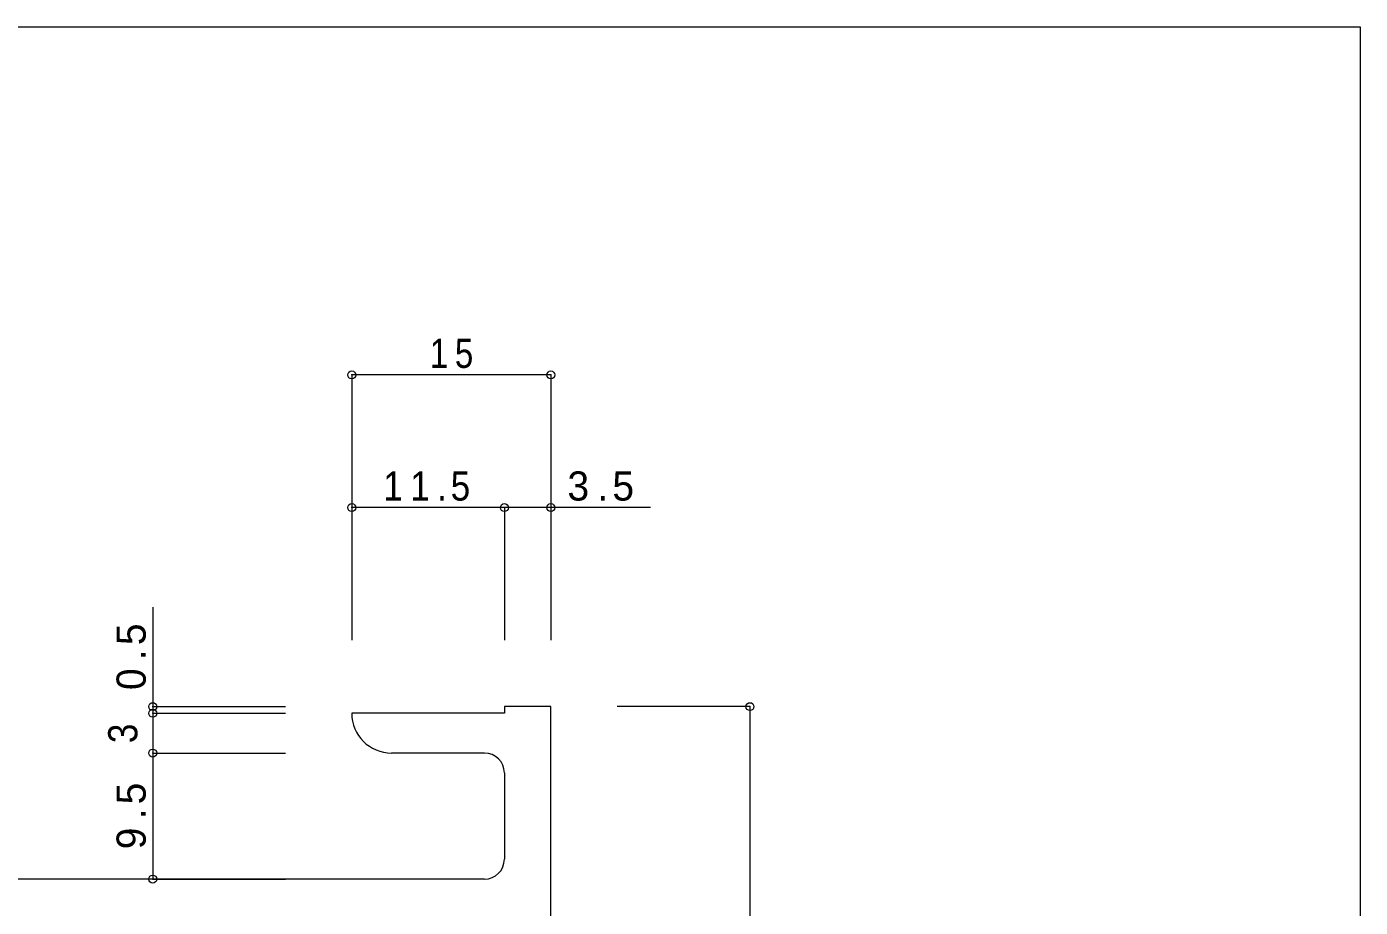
# Model space of a CAD drawing. Units: millimetres on the paper. Extents: x -141 to 141, y -98 to 98.
# Drawn here: x 40.5 to 141, y 31.1 to 97.5 of the extents above; entities that cross this region are included whole.
import ezdxf
from ezdxf.enums import TextEntityAlignment as Align

# ---------------------------------------------------------------- set-up
doc = ezdxf.new("R2010")
doc.units = ezdxf.units.MM
doc.header["$PDMODE"] = 32
doc.header["$PDSIZE"] = 0.6
for name, color, linetype, lineweight in [('0-0_ＫＢ製品', 2, 'Continuous', 9), ('0-3_寸法', 4, 'Continuous', 9), ('F-0_図面枠', 5, 'Continuous', 9)]:
    doc.layers.add(name, color=color, linetype=linetype, lineweight=lineweight)
doc.styles.add('HGｺﾞｼｯｸM', font='')
doc.styles.get('HGｺﾞｼｯｸM').set_extended_font_data('HGｺﾞｼｯｸM')

msp = doc.modelspace()

# ---------------------------------------------------------------- linework, layer by layer
at = {"layer": '0-0_ＫＢ製品'}
for p, q in [((80, -32.25), (80, 46.25)), ((75, 42.75), (68, 42.75)), ((76.5, 41.25), (76.5, 34.75)), ((75, 33.25), (-80, 33.25))]:
    msp.add_line(p, q, dxfattribs=at)
msp.add_lwpolyline([(80, 46.25), (76.5, 46.25), (76.5, 45.75), (65, 45.75)], dxfattribs=at)
for centre, radius, start, end in [((68, 45.75), 3, 180.00026, 270.00008), ((75, 41.25), 1.5, 0, 90), ((75, 34.75), 1.5, 270, 0)]:
    msp.add_arc(centre, radius, start, end, dxfattribs=at)
at = {"layer": '0-3_寸法'}
for p, q in [((80, 71.25), (65, 71.25)), ((65, 71.25), (65, 61.25)), ((80, 71.25), (80, 61.25)), ((76.5, 61.25), (65, 61.25)), ((65, 61.25), (65, 51.25)), ((76.5, 61.25), (76.5, 51.25)), ((87.5, 61.25), (76.5, 61.25)), ((80, 61.25), (80, 51.25)), ((50, 53.75), (50, 45.75)), ((50, 46.25), (60, 46.25)), ((95, 46.25), (85, 46.25)), ((95, 46.25), (95, -33.75)), ((50, 45.75), (60, 45.75)), ((50, 45.75), (50, 42.75)), ((50, 42.75), (60, 42.75)), ((50, 42.75), (50, 33.25)), ((50, 33.25), (60, 33.25))]:
    msp.add_line(p, q, dxfattribs=at)
for p in [(65, 71.25), (80, 71.25), (65, 61.25), (76.5, 61.25), (80, 61.25), (50, 46.25), (95, 46.25), (50, 45.75), (50, 42.75), (50, 33.25)]:
    msp.add_point(p, dxfattribs=at)
at = {"layer": 'F-0_図面枠'}
for p, q in [((-141, 97.5), (141, 97.5)), ((141, 97.5), (141, -97.5))]:
    msp.add_line(p, q, dxfattribs=at)

# ---------------------------------------------------------------- texts
at = {"layer": '0-3_寸法', "color": 7, "style": 'HGｺﾞｼｯｸM', "width": 0.9}
msp.add_text('3', height=2.199, rotation=90, dxfattribs=at).set_placement((49.5, 43.5), align=Align.BOTTOM_LEFT)
at = {"layer": '0-3_寸法', "color": 7, "char_height": 2.199, "attachment_point": 7, "style": 'HGｺﾞｼｯｸM'}
for s, insert in [('\\T1.36;\\W0.85;15', (70.875, 71.75)), ('\\T1.38;\\W0.9;11.5', (67.375, 61.75)), ('\\T1.38;3.5', (81.25, 61.75))]:
    msp.add_mtext(s, dxfattribs=dict(at, insert=insert))
at = {"layer": '0-3_寸法', "color": 7, "char_height": 2.199, "attachment_point": 7, "rotation": 90, "style": 'HGｺﾞｼｯｸM'}
for s, insert in [('\\T1.38;0.5', (49.5, 47.5)), ('\\T1.38;9.5', (49.5, 35.5))]:
    msp.add_mtext(s, dxfattribs=dict(at, insert=insert))

doc.saveas('drawing.dxf')
